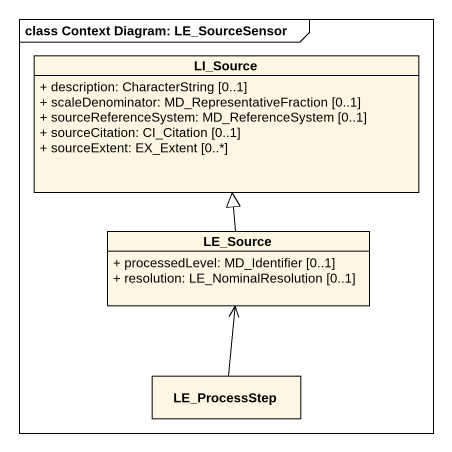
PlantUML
@startuml
mainframe class Context Diagram: LE_SourceSensor
hide circle
hide empty members
skinparam classAttributeIconSize 0
class LI_Source {
  + description: CharacterString [0..1]
  + scaleDenominator: MD_RepresentativeFraction [0..1]
  + sourceReferenceSystem: MD_ReferenceSystem [0..1]
  + sourceCitation: CI_Citation [0..1]
  + sourceExtent: EX_Extent [0..*]
}
class LE_Source {
  + processedLevel: MD_Identifier [0..1]
  + resolution: LE_NominalResolution [0..1]
}
class LE_ProcessStep
LE_Source -up-|> LI_Source
LE_ProcessStep -up-> LE_Source
@enduml
